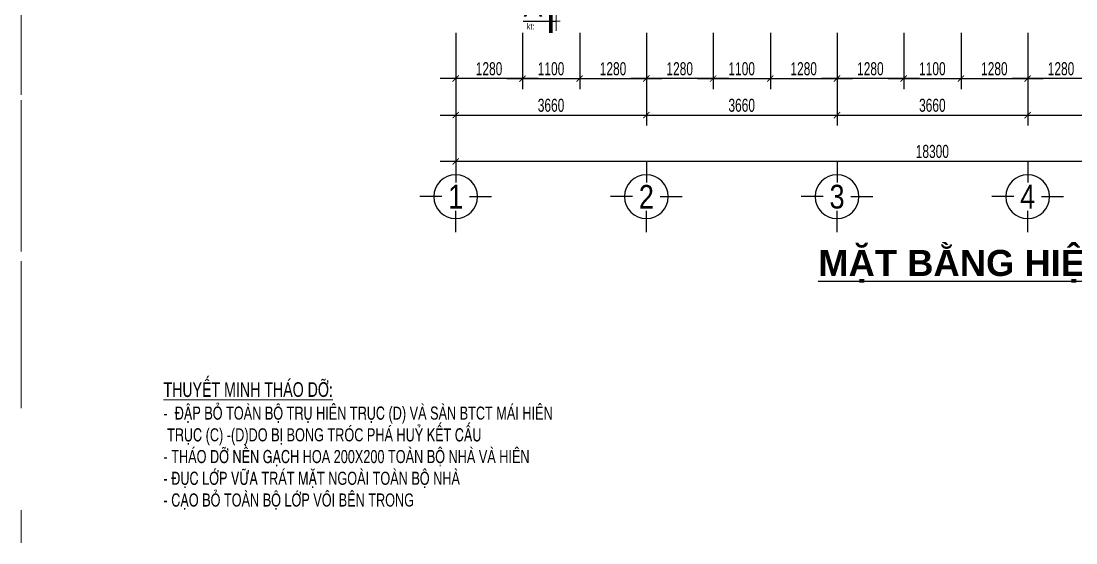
# Model space of a CAD drawing. Header units: millimetres. Extents: x 615730 to 2792744, y 139412 to 597571.
# Drawn here: x 2208920 to 2229169, y 570550 to 580558 of the extents above; entities that cross this region are included whole.
import ezdxf
from ezdxf.enums import TextEntityAlignment as Align

# ---------------------------------------------------------------- set-up
doc = ezdxf.new("R2010")
doc.units = ezdxf.units.MM
doc.header["$MEASUREMENT"] = 0
doc.header["$PDMODE"] = 34
doc.layers.get('0').update_dxf_attribs({"lineweight": 5})
doc.layers.add('KICHTHUOC', color=1, linetype='Continuous')
doc.layers.add('TEXT', color=2, linetype='Continuous')
doc.layers.add('manh', color=252, linetype='Continuous', lineweight=5)
doc.styles.add('250', font='', dxfattribs={"width": 0.85, "height": 280})
doc.styles.add('500', font='', dxfattribs={"height": 500})
doc.styles.add('ARIALH', font='', dxfattribs={"height": 250})
doc.styles.add('kichthuoc', font='', dxfattribs={"width": 0.8})
doc.styles.get("Standard").update_dxf_attribs({"font": ''})
doc.styles.get('250').set_extended_font_data('.VnArial NarrowH')
doc.styles.get('500').set_extended_font_data('VNI-Helve-Condense')
doc.styles.get('ARIALH').set_extended_font_data('.VnTimeH')
doc.styles.get('kichthuoc').set_extended_font_data('.VnArial NarrowH')
doc.styles.get('Standard').set_extended_font_data('VNI-Avo')
doc.dimstyles.new('TL100', dxfattribs={"dimscale": 0, "dimtxt": 250, "dimasz": 120, "dimexe": 200, "dimexo": 0, "dimgap": 60, "dimtad": 1, "dimdec": 0, "dimzin": 0, "dimdsep": 46, "dimtxsty": 'kichthuoc', "dimblk": 'ARCHTICK', "dimcen": 0.09, "dimdle": 300, "dimclrd": 256, "dimclre": 256, "dimclrt": 2, "dimadec": 0, "dimazin": 0, "dimtfac": 1, "dimtdec": 0, "dimtofl": 0, "dimtmove": 2, "dimatfit": 3, "dimldrblk": 'ARCHTICK', "dimfxl": 1, "dimtolj": 1, "dimtzin": 0, "dimarcsym": 0})

# ---------------------------------------------------------------- blocks, each defined once
blk = doc.blocks.new('_ARCHTICK')
at = {"color": 0, "linetype": 'ByBlock', "const_width": 0.15}
blk.add_lwpolyline([(-0.5, -0.5), (0.5, 0.5)], dxfattribs=at)
blk = doc.blocks.new('*D2959')
at = {"layer": 'DEFPOINTS', "color": 0, "transparency": 16777216}
for p in [(2224583, 580331), (2228243, 580331), (2228243, 578755)]:
    blk.add_point(p, dxfattribs=at)
at = {"layer": 'KICHTHUOC', "lineweight": -2, "transparency": 16777216}
for p, q in [((2224583, 580331), (2224583, 578555)), ((2228243, 580331), (2228243, 578555)), ((2224283, 578755), (2228543, 578755))]:
    blk.add_line(p, q, dxfattribs=at)
at = {"layer": 'KICHTHUOC', "lineweight": -2, "transparency": 16777216, "xscale": 120, "yscale": 120, "zscale": 120, "rotation": 180}
blk.add_blockref('_ARCHTICK', (2224583, 578755), dxfattribs=at)
at = {"layer": 'KICHTHUOC', "lineweight": -2, "transparency": 16777216, "xscale": 120, "yscale": 120, "zscale": 120}
blk.add_blockref('_ARCHTICK', (2228243, 578755), dxfattribs=at)
at = {"layer": 'KICHTHUOC', "color": 2, "transparency": 16777216, "insert": (2226413, 578943), "char_height": 250, "attachment_point": 5, "style": 'kichthuoc'}
blk.add_mtext('\\A1;3660', dxfattribs=at)
blk = doc.blocks.new('*D2960')
at = {"layer": 'DEFPOINTS', "color": 0, "transparency": 16777216}
for p in [(2228243, 580331), (2231903, 580331), (2231903, 578755)]:
    blk.add_point(p, dxfattribs=at)
at = {"layer": 'KICHTHUOC', "lineweight": -2, "transparency": 16777216}
for p, q in [((2228243, 580331), (2228243, 578555)), ((2231903, 580331), (2231903, 578555)), ((2227943, 578755), (2232203, 578755))]:
    blk.add_line(p, q, dxfattribs=at)
at = {"layer": 'KICHTHUOC', "lineweight": -2, "transparency": 16777216, "xscale": 120, "yscale": 120, "zscale": 120, "rotation": 180}
blk.add_blockref('_ARCHTICK', (2228243, 578755), dxfattribs=at)
at = {"layer": 'KICHTHUOC', "lineweight": -2, "transparency": 16777216, "xscale": 120, "yscale": 120, "zscale": 120}
blk.add_blockref('_ARCHTICK', (2231903, 578755), dxfattribs=at)
at = {"layer": 'KICHTHUOC', "color": 2, "transparency": 16777216, "insert": (2230073, 578943), "char_height": 250, "attachment_point": 5, "style": 'kichthuoc'}
blk.add_mtext('\\A1;3660', dxfattribs=at)
blk = doc.blocks.new('tron')
at = {"color": 195}
for p, q in [((0, 374), (0, -209)), ((-382, -600), (-984, -600)), ((382, -600), (984, -600)), ((0, -1574), (0, -991))]:
    blk.add_line(p, q, dxfattribs=at)
at = {"color": 9}
blk.add_circle((0, -600), 600, dxfattribs=at)
blk = doc.blocks.new('*D2976')
at = {"layer": 'DEFPOINTS', "color": 0, "transparency": 16777216}
for p in [(2220923, 580331), (2224583, 580331), (2224583, 578755)]:
    blk.add_point(p, dxfattribs=at)
at = {"layer": 'KICHTHUOC', "lineweight": -2, "transparency": 16777216}
for p, q in [((2220923, 580331), (2220923, 578555)), ((2224583, 580331), (2224583, 578555)), ((2220623, 578755), (2224883, 578755))]:
    blk.add_line(p, q, dxfattribs=at)
at = {"layer": 'KICHTHUOC', "lineweight": -2, "transparency": 16777216, "xscale": 120, "yscale": 120, "zscale": 120, "rotation": 180}
blk.add_blockref('_ARCHTICK', (2220923, 578755), dxfattribs=at)
at = {"layer": 'KICHTHUOC', "lineweight": -2, "transparency": 16777216, "xscale": 120, "yscale": 120, "zscale": 120}
blk.add_blockref('_ARCHTICK', (2224583, 578755), dxfattribs=at)
at = {"layer": 'KICHTHUOC', "color": 2, "transparency": 16777216, "insert": (2222753, 578943), "char_height": 250, "attachment_point": 5, "style": 'kichthuoc'}
blk.add_mtext('\\A1;3660', dxfattribs=at)
blk = doc.blocks.new('*D2977')
at = {"layer": 'DEFPOINTS', "color": 0, "transparency": 16777216}
for p in [(2217263, 580331), (2220923, 580331), (2220923, 578755)]:
    blk.add_point(p, dxfattribs=at)
at = {"layer": 'KICHTHUOC', "lineweight": -2, "transparency": 16777216}
for p, q in [((2217263, 580331), (2217263, 578555)), ((2220923, 580331), (2220923, 578555)), ((2216963, 578755), (2221223, 578755))]:
    blk.add_line(p, q, dxfattribs=at)
at = {"layer": 'KICHTHUOC', "lineweight": -2, "transparency": 16777216, "xscale": 120, "yscale": 120, "zscale": 120, "rotation": 180}
blk.add_blockref('_ARCHTICK', (2217263, 578755), dxfattribs=at)
at = {"layer": 'KICHTHUOC', "lineweight": -2, "transparency": 16777216, "xscale": 120, "yscale": 120, "zscale": 120}
blk.add_blockref('_ARCHTICK', (2220923, 578755), dxfattribs=at)
at = {"layer": 'KICHTHUOC', "color": 2, "transparency": 16777216, "insert": (2219093, 578943), "char_height": 250, "attachment_point": 5, "style": 'kichthuoc'}
blk.add_mtext('\\A1;3660', dxfattribs=at)
blk = doc.blocks.new('*D2978')
at = {"layer": 'DEFPOINTS', "color": 0, "transparency": 16777216}
for p in [(2217263, 580331), (2218543, 580331), (2217263, 579455)]:
    blk.add_point(p, dxfattribs=at)
at = {"layer": 'KICHTHUOC', "lineweight": -2, "transparency": 16777216}
for p, q in [((2217263, 580331), (2217263, 579255)), ((2218543, 580331), (2218543, 579255)), ((2218843, 579455), (2216963, 579455))]:
    blk.add_line(p, q, dxfattribs=at)
at = {"layer": 'KICHTHUOC', "lineweight": -2, "transparency": 16777216, "xscale": 120, "yscale": 120, "zscale": 120, "rotation": 180}
blk.add_blockref('_ARCHTICK', (2217263, 579455), dxfattribs=at)
at = {"layer": 'KICHTHUOC', "lineweight": -2, "transparency": 16777216, "xscale": 120, "yscale": 120, "zscale": 120}
blk.add_blockref('_ARCHTICK', (2218543, 579455), dxfattribs=at)
at = {"layer": 'KICHTHUOC', "color": 2, "transparency": 16777216, "insert": (2217903, 579643), "char_height": 250, "attachment_point": 5, "style": 'kichthuoc'}
blk.add_mtext('\\A1;1280', dxfattribs=at)
blk = doc.blocks.new('*D2979')
at = {"layer": 'DEFPOINTS', "color": 0, "transparency": 16777216}
for p in [(2219643, 580331), (2220923, 580331), (2220923, 579455)]:
    blk.add_point(p, dxfattribs=at)
at = {"layer": 'KICHTHUOC', "lineweight": -2, "transparency": 16777216}
for p, q in [((2219643, 580331), (2219643, 579255)), ((2220923, 580331), (2220923, 579255)), ((2219343, 579455), (2221223, 579455))]:
    blk.add_line(p, q, dxfattribs=at)
at = {"layer": 'KICHTHUOC', "lineweight": -2, "transparency": 16777216, "xscale": 120, "yscale": 120, "zscale": 120, "rotation": 180}
blk.add_blockref('_ARCHTICK', (2219643, 579455), dxfattribs=at)
at = {"layer": 'KICHTHUOC', "lineweight": -2, "transparency": 16777216, "xscale": 120, "yscale": 120, "zscale": 120}
blk.add_blockref('_ARCHTICK', (2220923, 579455), dxfattribs=at)
at = {"layer": 'KICHTHUOC', "color": 2, "transparency": 16777216, "insert": (2220283, 579643), "char_height": 250, "attachment_point": 5, "style": 'kichthuoc'}
blk.add_mtext('\\A1;1280', dxfattribs=at)
blk = doc.blocks.new('*D2980')
at = {"layer": 'DEFPOINTS', "color": 0, "transparency": 16777216}
for p in [(2218543, 580331), (2219643, 580331), (2219643, 579455)]:
    blk.add_point(p, dxfattribs=at)
at = {"layer": 'KICHTHUOC', "lineweight": -2, "transparency": 16777216}
for p, q in [((2218543, 580331), (2218543, 579255)), ((2219643, 580331), (2219643, 579255)), ((2218243, 579455), (2219943, 579455))]:
    blk.add_line(p, q, dxfattribs=at)
at = {"layer": 'KICHTHUOC', "lineweight": -2, "transparency": 16777216, "xscale": 120, "yscale": 120, "zscale": 120, "rotation": 180}
blk.add_blockref('_ARCHTICK', (2218543, 579455), dxfattribs=at)
at = {"layer": 'KICHTHUOC', "lineweight": -2, "transparency": 16777216, "xscale": 120, "yscale": 120, "zscale": 120}
blk.add_blockref('_ARCHTICK', (2219643, 579455), dxfattribs=at)
at = {"layer": 'KICHTHUOC', "color": 2, "transparency": 16777216, "insert": (2219093, 579643), "char_height": 250, "attachment_point": 5, "style": 'kichthuoc'}
blk.add_mtext('\\A1;1100', dxfattribs=at)
blk = doc.blocks.new('*D2981')
at = {"layer": 'DEFPOINTS', "color": 0, "transparency": 16777216}
for p in [(2217263, 580331), (2235563, 580331), (2235563, 577869)]:
    blk.add_point(p, dxfattribs=at)
at = {"layer": 'KICHTHUOC', "lineweight": -2, "transparency": 16777216}
for p, q in [((2217263, 580331), (2217263, 577669)), ((2235563, 580331), (2235563, 577669)), ((2216963, 577869), (2235863, 577869))]:
    blk.add_line(p, q, dxfattribs=at)
at = {"layer": 'KICHTHUOC', "lineweight": -2, "transparency": 16777216, "xscale": 120, "yscale": 120, "zscale": 120, "rotation": 180}
blk.add_blockref('_ARCHTICK', (2217263, 577869), dxfattribs=at)
at = {"layer": 'KICHTHUOC', "lineweight": -2, "transparency": 16777216, "xscale": 120, "yscale": 120, "zscale": 120}
blk.add_blockref('_ARCHTICK', (2235563, 577869), dxfattribs=at)
at = {"layer": 'KICHTHUOC', "color": 2, "transparency": 16777216, "insert": (2226413, 578057), "char_height": 250, "attachment_point": 5, "style": 'kichthuoc'}
blk.add_mtext('\\A1;18300', dxfattribs=at)
blk = doc.blocks.new('*D2991')
at = {"layer": 'DEFPOINTS', "color": 0, "transparency": 16777216}
for p in [(2220923, 580331), (2222203, 580331), (2220923, 579455)]:
    blk.add_point(p, dxfattribs=at)
at = {"layer": 'KICHTHUOC', "lineweight": -2, "transparency": 16777216}
for p, q in [((2220923, 580331), (2220923, 579255)), ((2222203, 580331), (2222203, 579255)), ((2222503, 579455), (2220623, 579455))]:
    blk.add_line(p, q, dxfattribs=at)
at = {"layer": 'KICHTHUOC', "lineweight": -2, "transparency": 16777216, "xscale": 120, "yscale": 120, "zscale": 120, "rotation": 180}
blk.add_blockref('_ARCHTICK', (2220923, 579455), dxfattribs=at)
at = {"layer": 'KICHTHUOC', "lineweight": -2, "transparency": 16777216, "xscale": 120, "yscale": 120, "zscale": 120}
blk.add_blockref('_ARCHTICK', (2222203, 579455), dxfattribs=at)
at = {"layer": 'KICHTHUOC', "color": 2, "transparency": 16777216, "insert": (2221563, 579643), "char_height": 250, "attachment_point": 5, "style": 'kichthuoc'}
blk.add_mtext('\\A1;1280', dxfattribs=at)
blk = doc.blocks.new('*D2992')
at = {"layer": 'DEFPOINTS', "color": 0, "transparency": 16777216}
for p in [(2223303, 580331), (2224583, 580331), (2224583, 579455)]:
    blk.add_point(p, dxfattribs=at)
at = {"layer": 'KICHTHUOC', "lineweight": -2, "transparency": 16777216}
for p, q in [((2223303, 580331), (2223303, 579255)), ((2224583, 580331), (2224583, 579255)), ((2223003, 579455), (2224883, 579455))]:
    blk.add_line(p, q, dxfattribs=at)
at = {"layer": 'KICHTHUOC', "lineweight": -2, "transparency": 16777216, "xscale": 120, "yscale": 120, "zscale": 120, "rotation": 180}
blk.add_blockref('_ARCHTICK', (2223303, 579455), dxfattribs=at)
at = {"layer": 'KICHTHUOC', "lineweight": -2, "transparency": 16777216, "xscale": 120, "yscale": 120, "zscale": 120}
blk.add_blockref('_ARCHTICK', (2224583, 579455), dxfattribs=at)
at = {"layer": 'KICHTHUOC', "color": 2, "transparency": 16777216, "insert": (2223943, 579643), "char_height": 250, "attachment_point": 5, "style": 'kichthuoc'}
blk.add_mtext('\\A1;1280', dxfattribs=at)
blk = doc.blocks.new('*D2993')
at = {"layer": 'DEFPOINTS', "color": 0, "transparency": 16777216}
for p in [(2222203, 580331), (2223303, 580331), (2223303, 579455)]:
    blk.add_point(p, dxfattribs=at)
at = {"layer": 'KICHTHUOC', "lineweight": -2, "transparency": 16777216}
for p, q in [((2222203, 580331), (2222203, 579255)), ((2223303, 580331), (2223303, 579255)), ((2221903, 579455), (2223603, 579455))]:
    blk.add_line(p, q, dxfattribs=at)
at = {"layer": 'KICHTHUOC', "lineweight": -2, "transparency": 16777216, "xscale": 120, "yscale": 120, "zscale": 120, "rotation": 180}
blk.add_blockref('_ARCHTICK', (2222203, 579455), dxfattribs=at)
at = {"layer": 'KICHTHUOC', "lineweight": -2, "transparency": 16777216, "xscale": 120, "yscale": 120, "zscale": 120}
blk.add_blockref('_ARCHTICK', (2223303, 579455), dxfattribs=at)
at = {"layer": 'KICHTHUOC', "color": 2, "transparency": 16777216, "insert": (2222753, 579643), "char_height": 250, "attachment_point": 5, "style": 'kichthuoc'}
blk.add_mtext('\\A1;1100', dxfattribs=at)
blk = doc.blocks.new('*D2994')
at = {"layer": 'DEFPOINTS', "color": 0, "transparency": 16777216}
for p in [(2224583, 580331), (2225863, 580331), (2224583, 579455)]:
    blk.add_point(p, dxfattribs=at)
at = {"layer": 'KICHTHUOC', "lineweight": -2, "transparency": 16777216}
for p, q in [((2224583, 580331), (2224583, 579255)), ((2225863, 580331), (2225863, 579255)), ((2226163, 579455), (2224283, 579455))]:
    blk.add_line(p, q, dxfattribs=at)
at = {"layer": 'KICHTHUOC', "lineweight": -2, "transparency": 16777216, "xscale": 120, "yscale": 120, "zscale": 120, "rotation": 180}
blk.add_blockref('_ARCHTICK', (2224583, 579455), dxfattribs=at)
at = {"layer": 'KICHTHUOC', "lineweight": -2, "transparency": 16777216, "xscale": 120, "yscale": 120, "zscale": 120}
blk.add_blockref('_ARCHTICK', (2225863, 579455), dxfattribs=at)
at = {"layer": 'KICHTHUOC', "color": 2, "transparency": 16777216, "insert": (2225223, 579643), "char_height": 250, "attachment_point": 5, "style": 'kichthuoc'}
blk.add_mtext('\\A1;1280', dxfattribs=at)
blk = doc.blocks.new('*D2995')
at = {"layer": 'DEFPOINTS', "color": 0, "transparency": 16777216}
for p in [(2226963, 580331), (2228243, 580331), (2228243, 579455)]:
    blk.add_point(p, dxfattribs=at)
at = {"layer": 'KICHTHUOC', "lineweight": -2, "transparency": 16777216}
for p, q in [((2226963, 580331), (2226963, 579255)), ((2228243, 580331), (2228243, 579255)), ((2226663, 579455), (2228543, 579455))]:
    blk.add_line(p, q, dxfattribs=at)
at = {"layer": 'KICHTHUOC', "lineweight": -2, "transparency": 16777216, "xscale": 120, "yscale": 120, "zscale": 120, "rotation": 180}
blk.add_blockref('_ARCHTICK', (2226963, 579455), dxfattribs=at)
at = {"layer": 'KICHTHUOC', "lineweight": -2, "transparency": 16777216, "xscale": 120, "yscale": 120, "zscale": 120}
blk.add_blockref('_ARCHTICK', (2228243, 579455), dxfattribs=at)
at = {"layer": 'KICHTHUOC', "color": 2, "transparency": 16777216, "insert": (2227603, 579643), "char_height": 250, "attachment_point": 5, "style": 'kichthuoc'}
blk.add_mtext('\\A1;1280', dxfattribs=at)
blk = doc.blocks.new('*D2996')
at = {"layer": 'DEFPOINTS', "color": 0, "transparency": 16777216}
for p in [(2225863, 580331), (2226963, 580331), (2226963, 579455)]:
    blk.add_point(p, dxfattribs=at)
at = {"layer": 'KICHTHUOC', "lineweight": -2, "transparency": 16777216}
for p, q in [((2225863, 580331), (2225863, 579255)), ((2226963, 580331), (2226963, 579255)), ((2225563, 579455), (2227263, 579455))]:
    blk.add_line(p, q, dxfattribs=at)
at = {"layer": 'KICHTHUOC', "lineweight": -2, "transparency": 16777216, "xscale": 120, "yscale": 120, "zscale": 120, "rotation": 180}
blk.add_blockref('_ARCHTICK', (2225863, 579455), dxfattribs=at)
at = {"layer": 'KICHTHUOC', "lineweight": -2, "transparency": 16777216, "xscale": 120, "yscale": 120, "zscale": 120}
blk.add_blockref('_ARCHTICK', (2226963, 579455), dxfattribs=at)
at = {"layer": 'KICHTHUOC', "color": 2, "transparency": 16777216, "insert": (2226413, 579643), "char_height": 250, "attachment_point": 5, "style": 'kichthuoc'}
blk.add_mtext('\\A1;1100', dxfattribs=at)
blk = doc.blocks.new('*D2997')
at = {"layer": 'DEFPOINTS', "color": 0, "transparency": 16777216}
for p in [(2228243, 580331), (2229523, 580331), (2228243, 579455)]:
    blk.add_point(p, dxfattribs=at)
at = {"layer": 'KICHTHUOC', "lineweight": -2, "transparency": 16777216}
for p, q in [((2228243, 580331), (2228243, 579255)), ((2229523, 580331), (2229523, 579255)), ((2229823, 579455), (2227943, 579455))]:
    blk.add_line(p, q, dxfattribs=at)
at = {"layer": 'KICHTHUOC', "lineweight": -2, "transparency": 16777216, "xscale": 120, "yscale": 120, "zscale": 120, "rotation": 180}
blk.add_blockref('_ARCHTICK', (2228243, 579455), dxfattribs=at)
at = {"layer": 'KICHTHUOC', "lineweight": -2, "transparency": 16777216, "xscale": 120, "yscale": 120, "zscale": 120}
blk.add_blockref('_ARCHTICK', (2229523, 579455), dxfattribs=at)
at = {"layer": 'KICHTHUOC', "color": 2, "transparency": 16777216, "insert": (2228883, 579643), "char_height": 250, "attachment_point": 5, "style": 'kichthuoc'}
blk.add_mtext('\\A1;1280', dxfattribs=at)
blk = doc.blocks.new('cat')
at = {"layer": 'manh'}
for p, q in [((395, 11), (-395, 11)), ((395, 8), (-395, 8)), ((395, 3), (-395, 3)), ((395, 0), (-395, 0)), ((395, 239), (395, -222)), ((395, 8), (487, 8))]:
    blk.add_line(p, q, dxfattribs=at)
at = {"layer": 'manh', "const_width": 89.6}
blk.add_lwpolyline([(267, -277), (267, 791)], dxfattribs=at)
at = {"layer": 'manh'}
blk.add_solid([(395, -222), (487, 8), (395, 239), (395, -222)], dxfattribs=at)
at = {"layer": 'manh', "insert": (-162, 369), "char_height": 504, "attachment_point": 5, "style": 'ARIALH'}
blk.add_mtext('{\\f.VnExoticH|b0|i0|c0|p34;a}', dxfattribs=at)
at = {"layer": 'manh', "insert": (-125, -39), "char_height": 150, "attachment_point": 3}
blk.add_mtext('{\\fTechnicLite|b0|i0|c2|p2;kt:}', dxfattribs=at)

msp = doc.modelspace()

# ---------------------------------------------------------------- linework, layer by layer
at = {"color": 3}
for p, q in [((2208920, 581953.9), (2208920, 579141.3)), ((2208920, 579041.7), (2208920, 576137.6)), ((2208920, 575956.2), (2208920, 573134.6))]:
    msp.add_line(p, q, dxfattribs=at)
msp.add_lwpolyline([(2208920, 571176.4), (2208920, 570550.2)], dxfattribs=at)

# ---------------------------------------------------------------- block references
at = {"layer": 'KICHTHUOC', "xscale": -0.7000000001862645, "yscale": 0.7000000001862645, "zscale": 0.7, "rotation": 180}
for p in [(2217262.9, 576771), (2220922.9, 576771), (2224582.9, 576771), (2228242.9, 576771)]:
    msp.add_blockref('tron', p, dxfattribs=at)
at = {"layer": 'manh', "ltscale": 1000, "xscale": 0.7999999998137355, "yscale": 0.7999999998137355, "zscale": 0.7999999998137355}
msp.add_blockref('cat', (2218876.4, 580548.9), dxfattribs=at)

# ---------------------------------------------------------------- texts
at = {"layer": 'KICHTHUOC', "color": 2, "style": '500'}
for s, p in [('1', (2217262.9, 577191)), ('2', (2220922.9, 577191)), ('3', (2224582.9, 577191)), ('4', (2228242.9, 577191))]:
    msp.add_text(s, height=455, dxfattribs=at).set_placement(p, align=Align.MIDDLE)
at = {"layer": 'manh', "ltscale": 1000, "insert": (2211653.8, 573631.4), "char_height": 280, "width": 20907.501, "attachment_point": 1, "style": '250'}
msp.add_mtext('{\\LthuyÕt minh th¸o dì:\\P\\H0.8929x;\\l-  ®Ëp bá toµn bé trô hiªn trôc (d) vµ sµn btct m¸i hiªn\\P trôc (c) -(d)do bÞ bong trãc ph¸ huû kÕt cÊu\\P- th¸o dì nÒn g¹ch hoa 200x200 toµn bé nhµ vµ hiªn\\P- ®ôc líp v÷a tr¸t mÆt ngoµi toµn bé nhµ\\P- c¹o bá toµn bé líp v«i bªn trong}', dxfattribs=at)
at = {"layer": 'TEXT', "insert": (2224222.9, 576169.4), "char_height": 500, "width": 16454.655, "attachment_point": 1, "style": '500'}
msp.add_mtext('{\\f.VnHelvetInsH|b1|i0|c0|p34;\\LmÆt b»ng hiÖn tr¹ng}', dxfattribs=at)

# ---------------------------------------------------------------- dimensions: what is measured, and where the dimension line sits
at = {"layer": 'KICHTHUOC'}
for base, p1, p2, picture, middle in [((2220922.9, 578755.1), (2217262.9, 580331.4), (2220922.9, 580331.4), '*D2977', (2219092.9, 578942.8)), ((2235562.9, 577868.8), (2217262.9, 580331.4), (2235562.9, 580331.4), '*D2981', (2226412.9, 578056.6)), ((2219642.9, 579455.1), (2218542.9, 580331.4), (2219642.9, 580331.4), '*D2980', (2219092.9, 579642.7)), ((2220922.9, 579455.1), (2219642.9, 580331.4), (2220922.9, 580331.4), '*D2979', (2220282.9, 579642.7)), ((2224582.9, 578755.1), (2220922.9, 580331.4), (2224582.9, 580331.4), '*D2976', (2222752.9, 578942.8)), ((2223302.9, 579455.1), (2222202.9, 580331.4), (2223302.9, 580331.4), '*D2993', (2222752.9, 579642.7)), ((2224582.9, 579455.1), (2223302.9, 580331.4), (2224582.9, 580331.4), '*D2992', (2223942.9, 579642.7)), ((2228242.9, 578755.1), (2224582.9, 580331.4), (2228242.9, 580331.4), '*D2959', (2226412.9, 578942.8)), ((2226962.9, 579455.1), (2225862.9, 580331.4), (2226962.9, 580331.4), '*D2996', (2226412.9, 579642.7)), ((2228242.9, 579455.1), (2226962.9, 580331.4), (2228242.9, 580331.4), '*D2995', (2227602.9, 579642.7)), ((2231902.9, 578755.1), (2228242.9, 580331.4), (2231902.9, 580331.4), '*D2960', (2230072.9, 578942.8))]:
    dim = msp.add_linear_dim(base=base, p1=p1, p2=p2, dimstyle='TL100', override={"dimscale": 1}, dxfattribs=at)
    dim.commit()
    dim.dimension.update_dxf_attribs({"geometry": picture, "text_midpoint": middle})
for base, p1, p2, picture, middle in [((2217262.9, 579455.1), (2218542.9, 580331.4), (2217262.9, 580331.4), '*D2978', (2217902.9, 579642.7)), ((2220922.9, 579455.1), (2222202.9, 580331.4), (2220922.9, 580331.4), '*D2991', (2221562.9, 579642.7)), ((2224582.9, 579455.1), (2225862.9, 580331.4), (2224582.9, 580331.4), '*D2994', (2225222.9, 579642.7)), ((2228242.9, 579455.1), (2229522.9, 580331.4), (2228242.9, 580331.4), '*D2997', (2228882.9, 579642.7))]:
    dim = msp.add_linear_dim(base=base, p1=p1, p2=p2, angle=180, dimstyle='TL100', override={"dimscale": 1}, dxfattribs=at)
    dim.commit()
    dim.dimension.update_dxf_attribs({"geometry": picture, "text_midpoint": middle})

doc.saveas('drawing.dxf')
